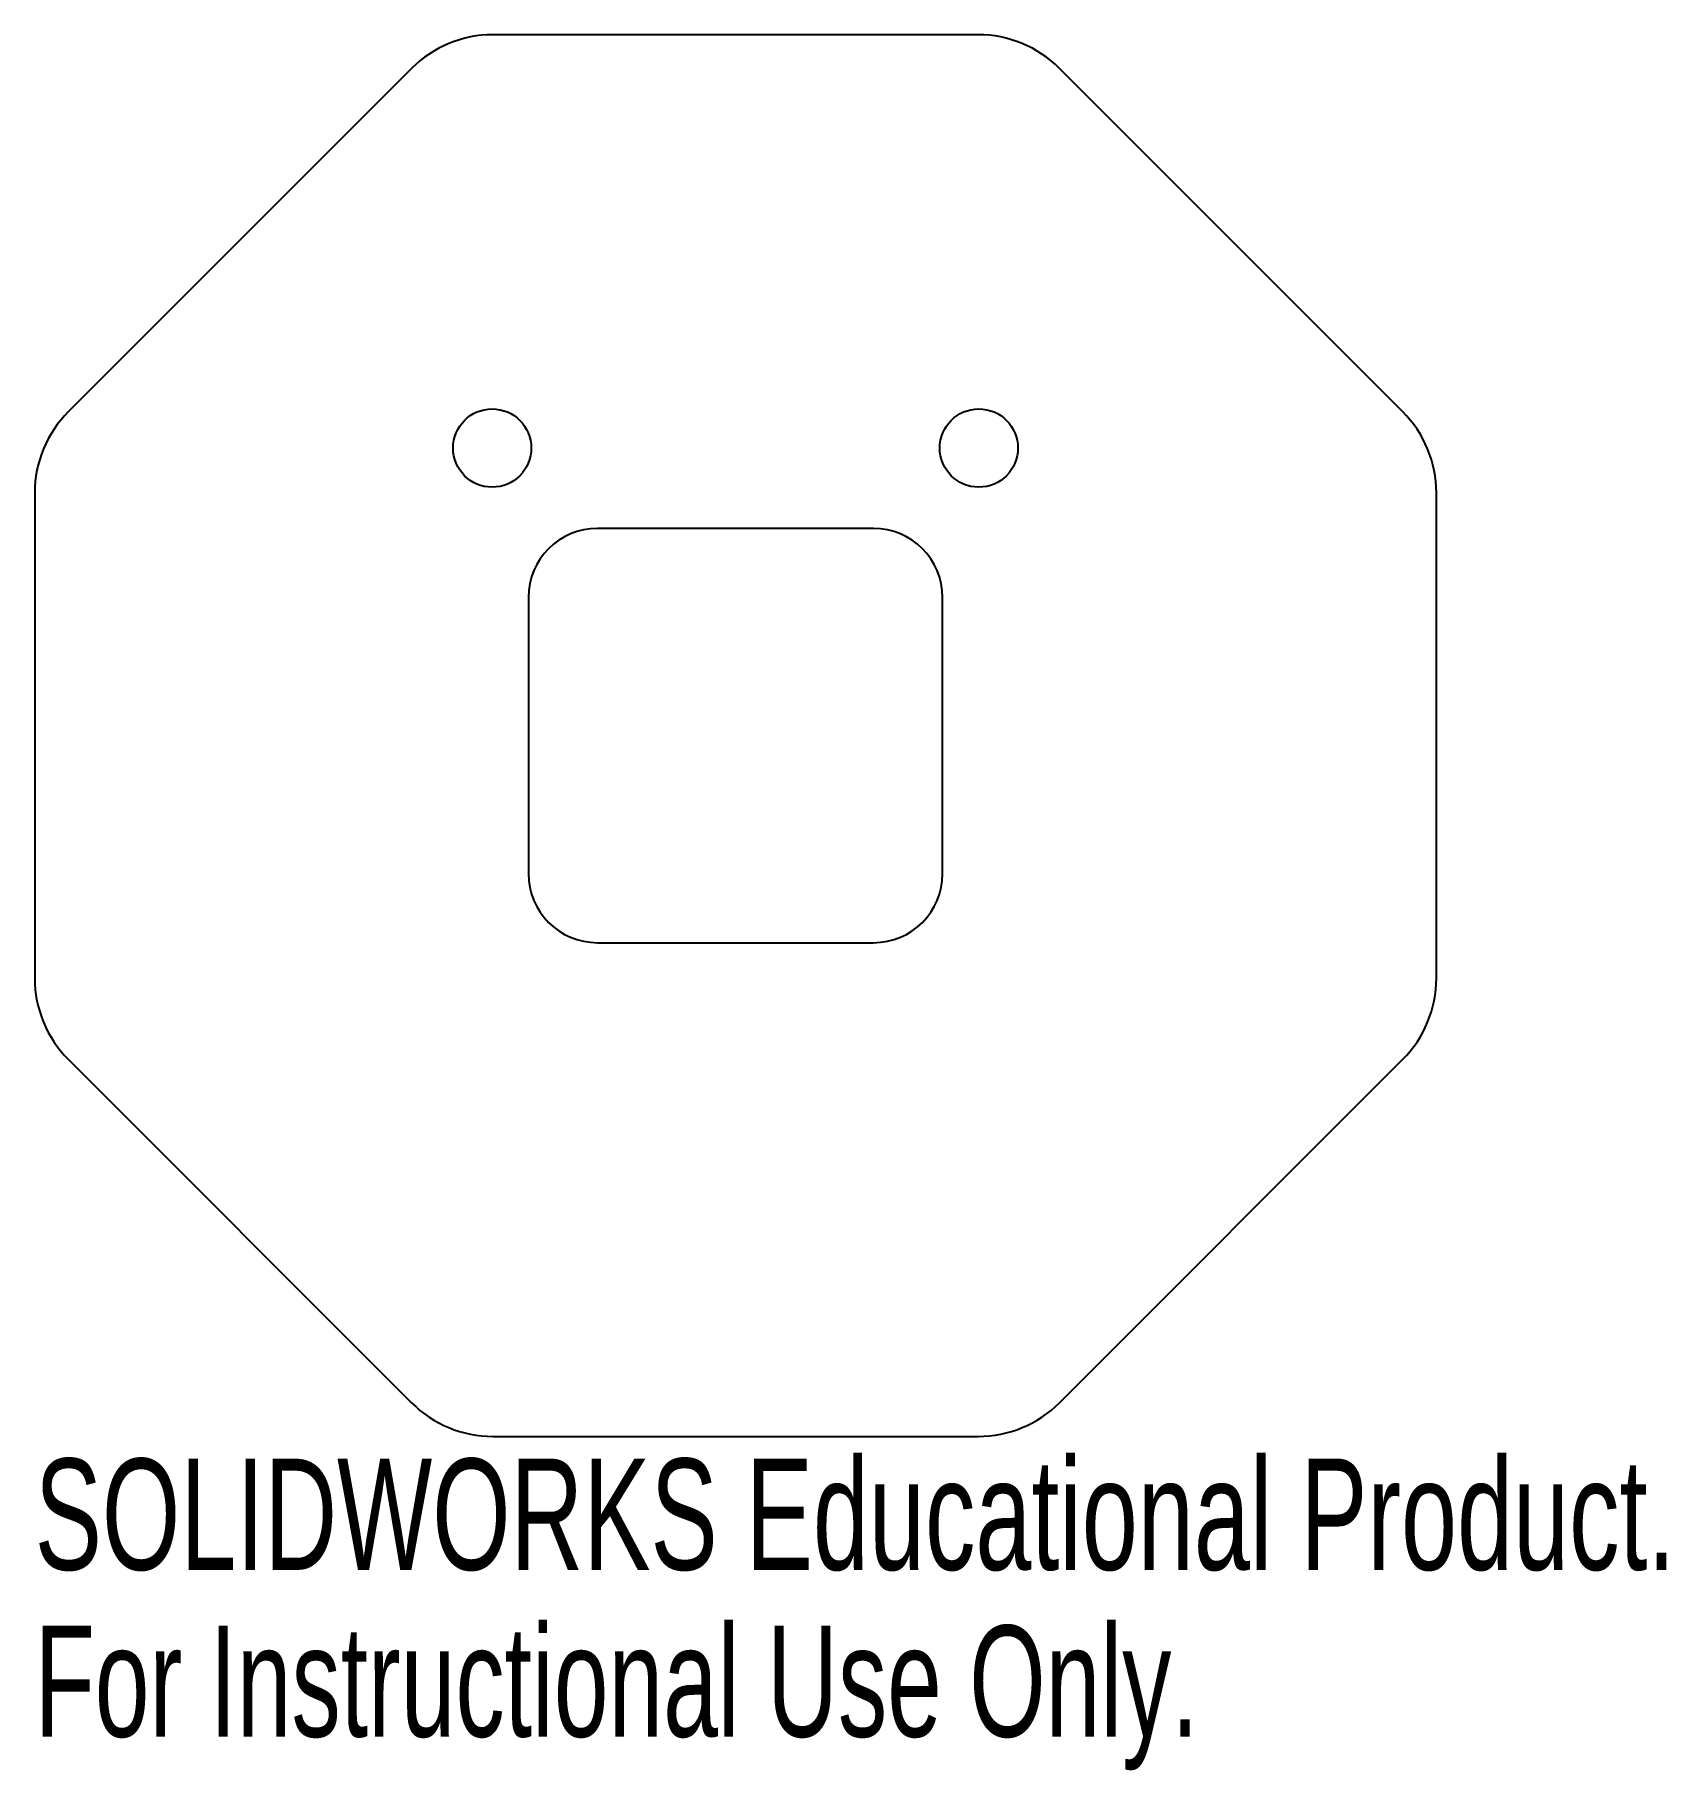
# Model space of a CAD drawing. Extents: x -30.5 to 40.4, y -45 to 30.5.
import ezdxf
from ezdxf.enums import TextEntityAlignment as Align

# ---------------------------------------------------------------- set-up
doc = ezdxf.new("R2010")
doc.units = 0
doc.layers.get('0').update_dxf_attribs({"linetype": 'CONTINUOUS'})

msp = doc.modelspace()

# ---------------------------------------------------------------- linework, layer by layer
at = {"color": 7, "linetype": 'CONTINUOUS'}
for p, q in [((10.544, 30.456), (-10.544, 30.456)), ((-14.08, 28.992), (-28.992, 14.08)), ((28.992, 14.08), (14.08, 28.992)), ((-30.456, 10.544), (-30.456, -10.544)), ((30.456, -10.544), (30.456, 10.544)), ((6, 9), (-6, 9)), ((-9, 6), (-9, -6)), ((9, -6), (9, 6)), ((-6, -9), (6, -9)), ((-28.992, -14.08), (-14.08, -28.992)), ((14.08, -28.992), (28.992, -14.08)), ((-10.544, -30.456), (10.544, -30.456))]:
    msp.add_line(p, q, dxfattribs=at)
for centre in [(-10.575, 12.495), (10.575, 12.495)]:
    msp.add_circle(centre, 1.7, dxfattribs=at)
for centre, radius, start, end in [((-10.544, 25.456), 5, 90, 135), ((10.544, 25.456), 5, 45, 90), ((-25.456, 10.544), 5, 135, 180), ((25.456, 10.544), 5, 0, 45), ((-6, 6), 3, 90, 180), ((6, 6), 3, 0, 90), ((-6, -6), 3, 180, 270), ((6, -6), 3, 270, 0), ((-25.456, -10.544), 5, 180, 225), ((25.456, -10.544), 5, 315, 0), ((-10.544, -25.456), 5, 225, 270), ((10.544, -25.456), 5, 270, 315)]:
    msp.add_arc(centre, radius, start, end, dxfattribs=at)

# ---------------------------------------------------------------- texts
for s, width, p in [('SOLIDWORKS Educational Product.', 0.677419, (-30.456, -37.706)), ('For Instructional Use Only.', 0.661111, (-30.456, -44.957))]:
    msp.add_text(s, height=4.83362, dxfattribs=dict(at, width=width)).set_placement(p, align=Align.BOTTOM_LEFT)

doc.saveas('drawing.dxf')
